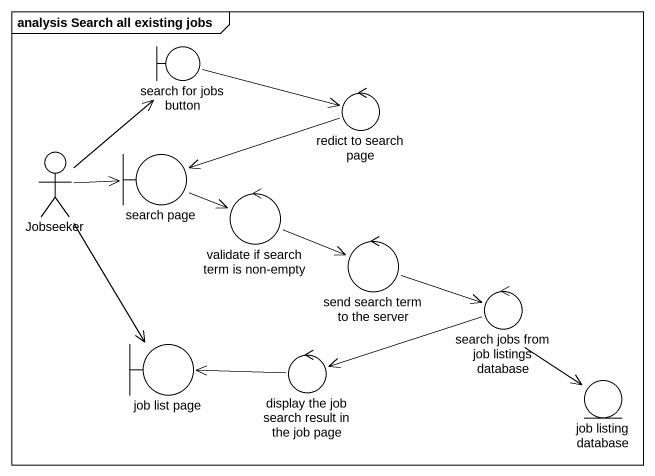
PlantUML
@startuml
mainframe analysis Search all existing jobs
boundary "search for jobs button" as search_for_jobs_button
control "redict to search page" as redict_to_search_page
actor Jobseeker
boundary "search page" as search_page
control "validate if search term is non-empty" as validate_if_search_term_is
control "send search term to the server" as send_search_term_to_the
control "search jobs from job listings database" as search_jobs_from_job
boundary "job list page" as job_list_page
control "display the job search result in the job page" as display_the_job_search
entity "job listing database" as job_listing_database
search_for_jobs_button -right-> redict_to_search_page
redict_to_search_page -left-> search_page
Jobseeker -up-> search_for_jobs_button
Jobseeker -right-> search_page
Jobseeker --> job_list_page
search_page -right-> validate_if_search_term_is
validate_if_search_term_is -right-> send_search_term_to_the
send_search_term_to_the -right-> search_jobs_from_job
search_jobs_from_job -left-> display_the_job_search
search_jobs_from_job --> job_listing_database
display_the_job_search -left-> job_list_page
@enduml
